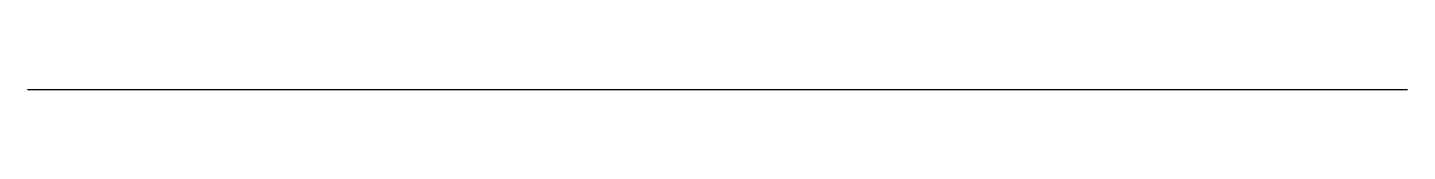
# Model space of a CAD drawing. Header units: millimetres. Extents: x 0 to 1000, y 0 to 0.
import ezdxf

# ---------------------------------------------------------------- set-up
doc = ezdxf.new("R2010")
doc.units = ezdxf.units.MM
doc.layers.add('M-DUCT-SUPP', color=140, linetype='CONTINUOUS')

msp = doc.modelspace()

# ---------------------------------------------------------------- linework, layer by layer
at = {"layer": 'M-DUCT-SUPP'}
msp.add_line((0, 0), (1000, 0), dxfattribs=at)

doc.saveas('drawing.dxf')
